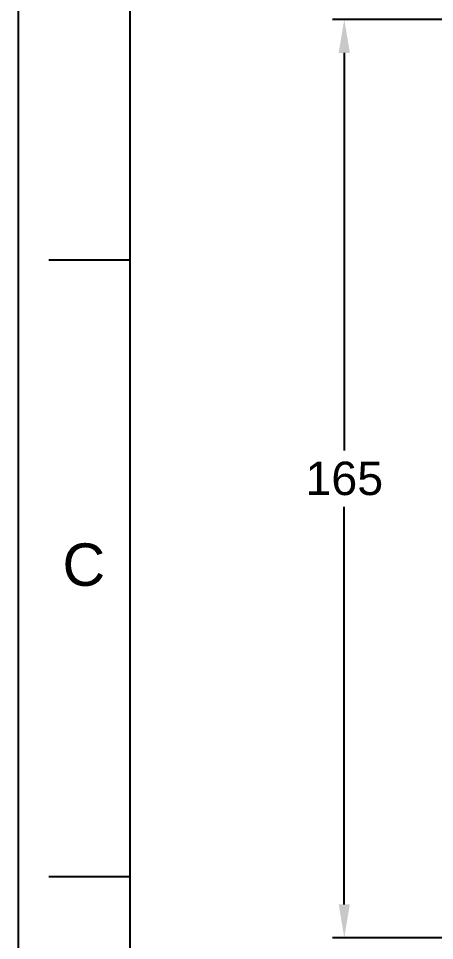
# Model space of a CAD drawing. Header units: millimetres. Extents: x 240 to 1080, y -29 to 565.
# Drawn here: x 239.7 to 314.5, y 201 to 366.7 of the extents above; entities that cross this region are included whole.
import ezdxf

# ---------------------------------------------------------------- set-up
doc = ezdxf.new("R2010")
doc.units = ezdxf.units.MM
doc.header["$LTSCALE"] = 0.75
doc.layers.add('DIM', color=3, linetype='Continuous')
doc.layers.add('FORM', color=7, linetype='Continuous')
doc.styles.get("Standard").update_dxf_attribs({"font": 'arial.ttf'})
doc.dimstyles.new('사본 ISO-25', dxfattribs={"dimtxt": 7, "dimasz": 7, "dimexe": 2.1, "dimexo": 2.1, "dimgap": 2, "dimtad": 1, "dimtih": 1, "dimtoh": 1, "dimdec": 1, "dimdsep": 46, "dimtxsty": 'Standard', "dimcen": 0, "dimclrd": 3, "dimclre": 3, "dimclrt": 4, "dimazin": 2, "dimtp": 0.1, "dimtm": 0.1, "dimtfac": 0.714286, "dimtdec": 1, "dimtmove": 0, "dimatfit": 3, "dimfxl": 1, "dimarcsym": 0})

# ---------------------------------------------------------------- blocks, each defined once
blk = doc.blocks.new('*D10')
at = {"layer": 'Defpoints', "color": 0, "transparency": 16777216}
for p in [(353.47, 366.54), (298.31, 201.54), (348.31, 201.54)]:
    blk.add_point(p, dxfattribs=at)
at = {"layer": 'DIM', "color": 3, "lineweight": -2, "transparency": 16777216}
for p, q in [((351.37, 366.54), (296.21, 366.54)), ((298.31, 360.54), (298.31, 289.1)), ((298.31, 207.54), (298.31, 278.97)), ((346.21, 201.54), (296.21, 201.54))]:
    blk.add_line(p, q, dxfattribs=at)
at = {"layer": 'DIM', "color": 3, "transparency": 16777216}
for points in [[(297.31, 360.54), (299.31, 360.54), (298.31, 366.54)], [(297.31, 207.54), (299.31, 207.54), (298.31, 201.54)]]:
    blk.add_solid(points, dxfattribs=at)
at = {"layer": 'DIM', "color": 4, "transparency": 16777216, "insert": (298.31, 284.04), "char_height": 6, "attachment_point": 5}
blk.add_mtext('165', dxfattribs=at)

msp = doc.modelspace()

# ---------------------------------------------------------------- linework, layer by layer
at = {"layer": 'FORM', "color": 7, "linetype": 'Continuous'}
for p, q in [((239.74, -29.09), (239.74, 564.91)), ((259.74, 544.91), (259.74, -9.09)), ((259.74, 323.31), (245.2, 323.31)), ((259.74, 212.51), (245.2, 212.51))]:
    msp.add_line(p, q, dxfattribs=at)

# ---------------------------------------------------------------- texts
at = {"layer": 'FORM', "insert": (251.49, 268.53), "char_height": 7.62, "attachment_point": 5}
msp.add_mtext_dynamic_manual_height_columns('C', width=10, gutter_width=12.5, heights=[0], dxfattribs=at)

# ---------------------------------------------------------------- dimensions: what is measured, and where the dimension line sits
at = {"layer": 'DIM'}
dim = msp.add_linear_dim(base=(298.31, 201.54), p1=(353.47, 366.54), p2=(348.31, 201.54), angle=90, dimstyle='사본 ISO-25', override={"dimtxt": 6, "dimasz": 6, "dimtad": 0}, dxfattribs=at)
dim.commit()
dim.dimension.update_dxf_attribs({"geometry": '*D10', "text_midpoint": (298.31, 284.04)})

doc.saveas('drawing.dxf')
